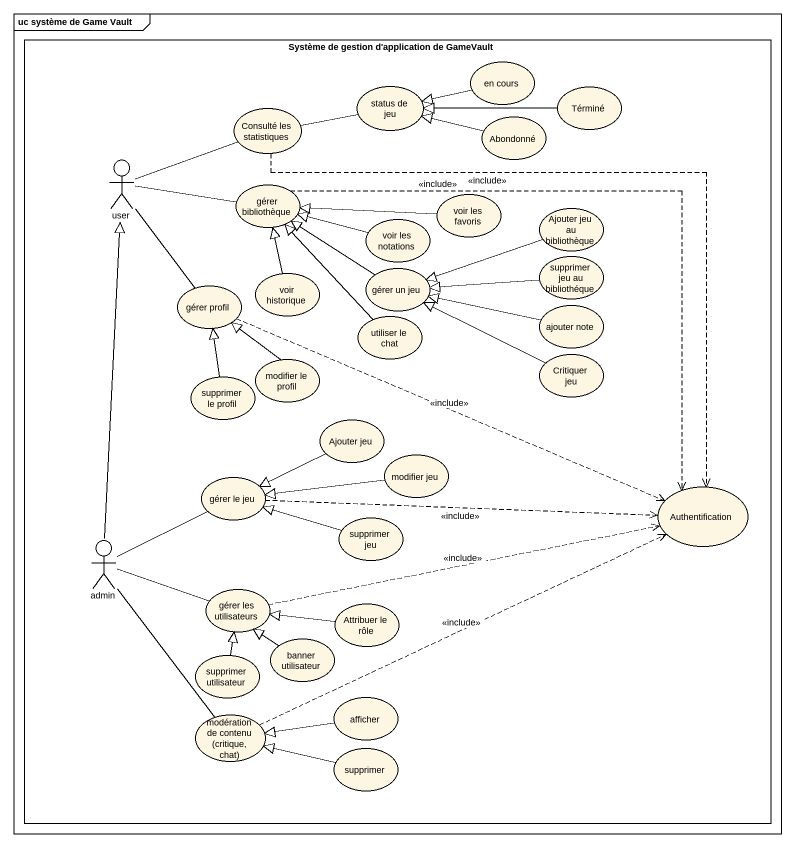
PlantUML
@startuml
mainframe uc système de Game Vault
rectangle "Système de gestion d'application de GameVault" as Système_de_gestion_d {
  usecase "en cours" as en_cours
  usecase "Consulté les statistiques" as Consulté_les_statistiques
  usecase "status de jeu" as status_de_jeu
  usecase Términé
  usecase Abondonné
  actor user
  usecase "gérer bibliothèque" as gérer_bibliothèque
  usecase "voir les notations" as voir_les_notations
  usecase "voir les favoris" as voir_les_favoris
  usecase "Ajouter jeu au bibliothèque" as Ajouter_jeu_au_bibliothèque
  usecase "gérer un jeu" as gérer_un_jeu
  usecase "supprimer jeu au bibliothéque" as supprimer_jeu_au
  usecase "gérer profil" as gérer_profil
  usecase "voir historique" as voir_historique
  usecase "ajouter note" as ajouter_note
  usecase "utiliser le chat" as utiliser_le_chat
  usecase "supprimer le profil" as supprimer_le_profil
  usecase "modifier le profil" as modifier_le_profil
  usecase "Critiquer jeu" as Critiquer_jeu
  usecase "Ajouter jeu" as Ajouter_jeu
  usecase "modifier jeu" as modifier_jeu
  usecase "gérer le jeu" as gérer_le_jeu
  usecase Authentification
  usecase "supprimer jeu" as supprimer_jeu
  actor admin
  usecase "gérer les utilisateurs" as gérer_les_utilisateurs
  usecase "Attribuer le rôle" as Attribuer_le_rôle
  usecase "supprimer utilisateur" as supprimer_utilisateur
  usecase "banner utilisateur" as banner_utilisateur
  usecase "modération de contenu (critique, chat)" as modération_de_contenu
  usecase afficher
  usecase supprimer
}
en_cours -left-|> status_de_jeu
Consulté_les_statistiques -right- status_de_jeu
Consulté_les_statistiques ..> Authentification : <<include>>
Términé -left-|> status_de_jeu
Abondonné -left-|> status_de_jeu
user -right- Consulté_les_statistiques
user -right- gérer_bibliothèque
user -- gérer_profil
gérer_bibliothèque ..> Authentification : <<include>>
voir_les_notations -left-|> gérer_bibliothèque
voir_les_favoris -left-|> gérer_bibliothèque
Ajouter_jeu_au_bibliothèque -left-|> gérer_un_jeu
gérer_un_jeu -up-|> gérer_bibliothèque
supprimer_jeu_au -left-|> gérer_un_jeu
gérer_profil .right.> Authentification : <<include>>
voir_historique -up-|> gérer_bibliothèque
ajouter_note -left-|> gérer_un_jeu
utiliser_le_chat -up-|> gérer_bibliothèque
supprimer_le_profil -up-|> gérer_profil
modifier_le_profil -up-|> gérer_profil
Critiquer_jeu -left-|> gérer_un_jeu
Ajouter_jeu -left-|> gérer_le_jeu
modifier_jeu -left-|> gérer_le_jeu
gérer_le_jeu .right.> Authentification : <<include>>
gérer_le_jeu -- admin
supprimer_jeu -left-|> gérer_le_jeu
admin -up-|> user
admin -right- gérer_les_utilisateurs
admin -- modération_de_contenu
gérer_les_utilisateurs .right.> Authentification : <<include>>
Attribuer_le_rôle -left-|> gérer_les_utilisateurs
supprimer_utilisateur -up-|> gérer_les_utilisateurs
banner_utilisateur -up-|> gérer_les_utilisateurs
modération_de_contenu .right.> Authentification : <<include>>
afficher -left-|> modération_de_contenu
supprimer -left-|> modération_de_contenu
@enduml
